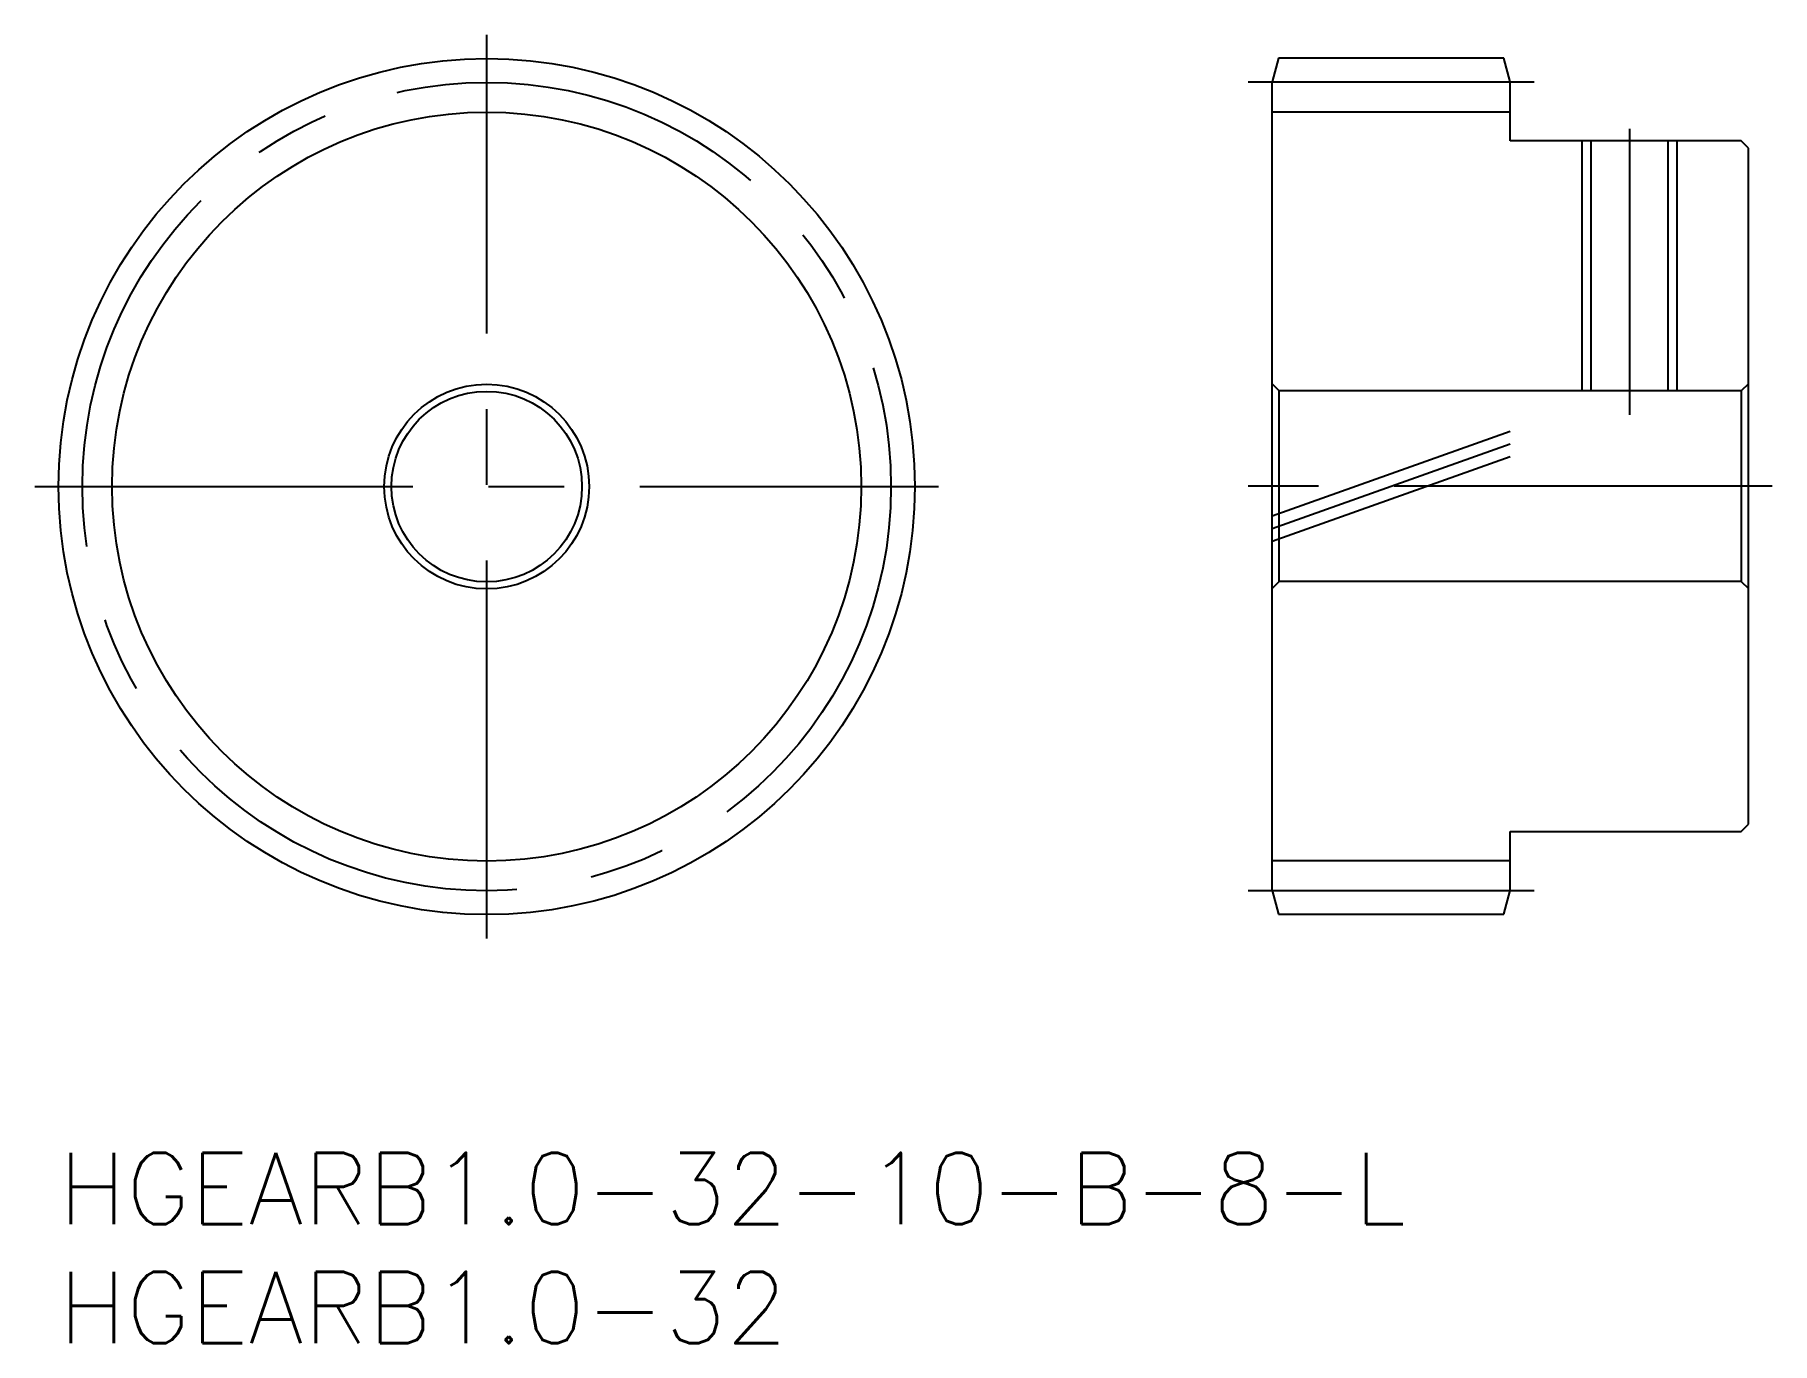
# Model space of a CAD drawing. Extents: x -1 to 72, y -8 to 47.
import ezdxf

# ---------------------------------------------------------------- set-up
doc = ezdxf.new("R2010")
doc.units = 0
doc.header["$LTSCALE"] = 0.5
doc.linetypes.add('CENTER', pattern=[50.8, 31.75, -6.35, 6.35, -6.35])
doc.linetypes.add('PHANTOM', pattern=[63.5, 31.75, -6.35, 6.35, -6.35, 6.35, -6.35])
for name, color, linetype in [('MSM_CENTER', 1, 'CENTER'), ('MSM_CONTINUOUS', 7, 'CONTINUOUS'), ('MSM_IMAGINARY', 6, 'PHANTOM'), ('MSM_NARROW', 5, 'CONTINUOUS'), ('MSM_PART_NUMBER', 7, 'CONTINUOUS')]:
    doc.layers.add(name, color=color, linetype=linetype)
doc.styles.get("Standard").update_dxf_attribs({"font": 'txt.shx', "height": 1, "bigfont": 'bigfont.shx'})

# ---------------------------------------------------------------- blocks, each defined once
blk = doc.blocks.new('*U17')
at = {"layer": 'MSM_PART_NUMBER'}
blk.add_text('HGEARB1.0-32-10-B-8-L', height=3, dxfattribs=at).set_placement((0, -3))
blk = doc.blocks.new('*U18')
at = {"layer": 'MSM_PART_NUMBER'}
blk.add_text('HGEARB1.0-32', height=3, dxfattribs=at).set_placement((0, -8))

msp = doc.modelspace()

# ---------------------------------------------------------------- linework, layer by layer
at = {"layer": 'MSM_CENTER'}
for p, q in [((17.975, 9), (17.975, 46.95)), ((49.95, 44.967), (61.95, 44.967)), ((65.95, 42.992), (65.95, 30.992)), ((-1, 27.975), (36.95, 27.975)), ((71.95, 27.992), (49.95, 27.992)), ((49.95, 11.017), (61.95, 11.017))]:
    msp.add_line(p, q, dxfattribs=at)
msp.add_circle((17.975, 27.975), 16.975, dxfattribs=at)
at = {"layer": 'MSM_CONTINUOUS'}
for p, q in [((51.218, 45.967), (50.95, 44.967)), ((60.682, 45.967), (51.218, 45.967)), ((60.95, 44.967), (60.682, 45.967)), ((50.95, 11.017), (50.95, 44.967)), ((60.95, 42.492), (60.95, 44.967)), ((50.95, 43.717), (60.95, 43.717)), ((70.65, 42.492), (60.95, 42.492)), ((64.329, 42.492), (64.329, 31.992)), ((67.571, 42.492), (67.571, 31.992)), ((70.95, 42.192), (70.65, 42.492)), ((70.95, 13.792), (70.95, 42.192)), ((51.25, 31.992), (50.95, 32.292)), ((70.95, 32.292), (70.65, 31.992)), ((51.25, 23.992), (51.25, 31.992)), ((70.65, 31.992), (51.25, 31.992)), ((70.65, 31.992), (70.65, 23.992)), ((50.95, 23.692), (51.25, 23.992)), ((70.65, 23.992), (51.25, 23.992)), ((70.65, 23.992), (70.95, 23.692)), ((60.95, 11.017), (60.95, 13.492)), ((60.95, 13.492), (70.65, 13.492)), ((70.65, 13.492), (70.95, 13.792)), ((50.95, 12.267), (60.95, 12.267)), ((50.95, 11.017), (51.218, 10.017)), ((60.682, 10.017), (60.95, 11.017)), ((51.218, 10.017), (60.682, 10.017))]:
    msp.add_line(p, q, dxfattribs=at)
for radius in [17.975, 4.3, 4]:
    msp.add_circle((17.975, 27.975), radius, dxfattribs=at)
at = {"layer": 'MSM_IMAGINARY'}
for p, q in [((50.95, 26.749), (60.95, 30.296)), ((50.95, 26.219), (60.95, 29.766)), ((50.95, 25.688), (60.95, 29.235))]:
    msp.add_line(p, q, dxfattribs=at)
at = {"layer": 'MSM_NARROW'}
for p, q in [((63.95, 42.492), (63.95, 31.992)), ((67.95, 42.492), (67.95, 31.992))]:
    msp.add_line(p, q, dxfattribs=at)
msp.add_circle((17.975, 27.975), 15.725, dxfattribs=at)

# ---------------------------------------------------------------- block references
at = {"layer": 'MSM_CONTINUOUS'}
for name in ['*U17', '*U18']:
    msp.add_blockref(name, (0, 0), dxfattribs=at)

doc.saveas('drawing.dxf')
